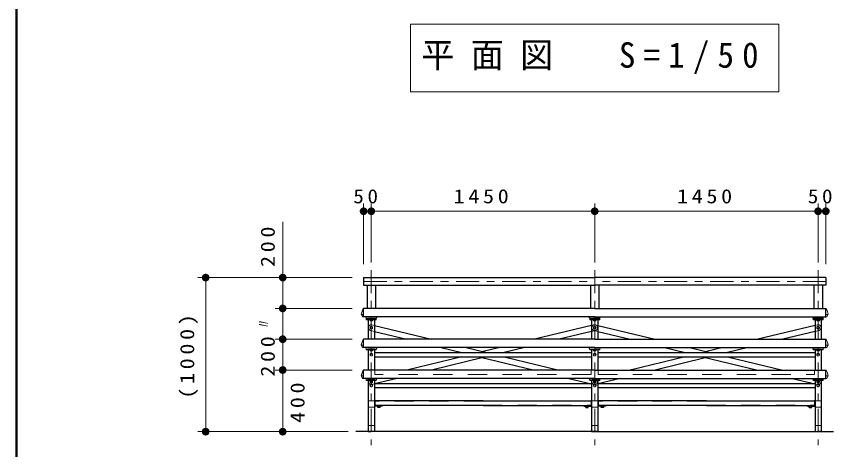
# Model space of a CAD drawing. Units: millimetres on the paper, with parts at other scales. Extents: x -385 to 0, y 0 to 267.
# Drawn here: x -385 to -278.9, y 132.9 to 189.2 of the extents above; entities that cross this region are included whole.
import ezdxf
from ezdxf.enums import TextEntityAlignment as Align

# ---------------------------------------------------------------- set-up
doc = ezdxf.new("R2010")
doc.units = ezdxf.units.MM
doc.linetypes.add('USER1', pattern=[4.5, 2.5, -2])
doc.linetypes.add('USER2', pattern=[6, 3, -1, 1, -1])
doc.layers.add('LY_1', color=7, linetype='Continuous', lineweight=13)
doc.layers.add('LY_2', color=7, linetype='Continuous', lineweight=13)
doc.styles.add('ＭＳ ゴシック', font='')
doc.styles.get('ＭＳ ゴシック').set_extended_font_data('MS Gothic')

# ---------------------------------------------------------------- blocks, each defined once
blk = doc.blocks.new('filled_dot')
at = {"color": 0, "linetype": 'Continuous', "lineweight": -2, "const_width": 1.25}
blk.add_lwpolyline([(-0.625, 0, 1), (0.625, 0, 1)], format="xyb", close=True, dxfattribs=at)

msp = doc.modelspace()

# ---------------------------------------------------------------- linework, layer by layer
at = {"layer": 'LY_1'}
for p, q in [((-333.824, 188.143), (-333.824, 179.343)), ((-286.024, 188.143), (-333.824, 188.143)), ((-286.024, 179.343), (-286.024, 188.143)), ((-333.824, 179.343), (-286.024, 179.343)), ((-339.924, 157.006), (-339.924, 164.858)), ((-338.924, 157.215), (-338.924, 164.858)), ((-309.924, 157.215), (-309.924, 164.858)), ((-280.924, 157.215), (-280.924, 164.858)), ((-279.924, 157.006), (-279.924, 164.858)), ((-339.924, 163.858), (-338.924, 163.858)), ((-338.924, 163.858), (-309.924, 163.858)), ((-309.924, 163.858), (-280.924, 163.858)), ((-280.924, 163.858), (-279.924, 163.858)), ((-350.424, 151.243), (-350.424, 162.484)), ((-341.424, 155.243), (-361.424, 155.243)), ((-360.424, 135.243), (-360.424, 155.243)), ((-341.44, 155.243), (-351.424, 155.243)), ((-341.424, 151.243), (-351.424, 151.243)), ((-350.424, 147.243), (-350.424, 151.243)), ((-339.94, 151.243), (-339.924, 151.243)), ((-279.908, 151.243), (-279.924, 151.243)), ((-340.224, 150.483), (-340.075, 150.185)), ((-339.924, 150.474), (-340.183, 150.474)), ((-339.924, 150.163), (-340.039, 150.163)), ((-279.924, 150.474), (-279.666, 150.474)), ((-279.924, 150.163), (-279.809, 150.163)), ((-279.624, 150.483), (-279.773, 150.185)), ((-341.424, 147.243), (-351.424, 147.243)), ((-350.424, 143.243), (-350.424, 147.243)), ((-340.224, 146.483), (-340.075, 146.185)), ((-339.924, 146.474), (-340.183, 146.474)), ((-339.94, 147.243), (-339.924, 147.243)), ((-279.908, 147.243), (-279.924, 147.243)), ((-279.924, 146.474), (-279.666, 146.474)), ((-279.624, 146.483), (-279.773, 146.185)), ((-339.924, 146.163), (-340.039, 146.163)), ((-339.624, 146.163), (-339.624, 146.083)), ((-339.574, 145.873), (-339.574, 145.97)), ((-338.274, 145.963), (-339.574, 145.963)), ((-338.274, 145.873), (-339.574, 145.873)), ((-338.344, 145.963), (-339.504, 145.963)), ((-339.104, 145.841), (-339.104, 145.873)), ((-338.744, 145.841), (-339.104, 145.841)), ((-339.082, 145.731), (-339.082, 145.841)), ((-338.766, 145.731), (-339.082, 145.731)), ((-339.003, 145.731), (-339.003, 145.841)), ((-338.845, 145.731), (-338.845, 145.841)), ((-338.766, 145.731), (-338.766, 145.841)), ((-338.744, 145.841), (-338.744, 145.873)), ((-338.274, 145.873), (-338.274, 145.97)), ((-338.224, 146.163), (-338.224, 146.083)), ((-310.624, 146.163), (-310.624, 146.083)), ((-310.574, 145.873), (-310.574, 145.97)), ((-310.574, 145.963), (-309.274, 145.963)), ((-310.574, 145.873), (-309.274, 145.873)), ((-310.504, 145.963), (-309.344, 145.963)), ((-310.104, 145.841), (-310.104, 145.873)), ((-310.104, 145.841), (-309.744, 145.841)), ((-310.082, 145.731), (-310.082, 145.841)), ((-310.082, 145.731), (-309.766, 145.731)), ((-310.003, 145.731), (-310.003, 145.841)), ((-309.845, 145.731), (-309.845, 145.841)), ((-309.766, 145.731), (-309.766, 145.841)), ((-309.744, 145.841), (-309.744, 145.873)), ((-309.274, 145.873), (-309.274, 145.97)), ((-309.224, 146.163), (-309.224, 146.083)), ((-281.624, 146.163), (-281.624, 146.083)), ((-281.574, 145.873), (-281.574, 145.97)), ((-281.574, 145.963), (-280.274, 145.963)), ((-281.574, 145.873), (-280.274, 145.873)), ((-281.504, 145.963), (-280.344, 145.963)), ((-281.104, 145.841), (-281.104, 145.873)), ((-281.104, 145.841), (-280.744, 145.841)), ((-281.082, 145.731), (-281.082, 145.841)), ((-281.082, 145.731), (-280.766, 145.731)), ((-281.003, 145.731), (-281.003, 145.841)), ((-280.845, 145.731), (-280.845, 145.841)), ((-280.766, 145.731), (-280.766, 145.841)), ((-280.744, 145.841), (-280.744, 145.873)), ((-280.274, 145.873), (-280.274, 145.97)), ((-280.224, 146.163), (-280.224, 146.083)), ((-279.924, 146.163), (-279.809, 146.163)), ((-341.424, 143.243), (-351.424, 143.243)), ((-350.424, 135.243), (-350.424, 143.243)), ((-339.94, 143.243), (-339.924, 143.243)), ((-279.908, 143.243), (-279.924, 143.243)), ((-340.224, 142.483), (-340.075, 142.185)), ((-339.924, 142.474), (-340.183, 142.474)), ((-279.924, 142.474), (-279.666, 142.474)), ((-279.624, 142.483), (-279.773, 142.185)), ((-339.924, 142.163), (-340.039, 142.163)), ((-339.624, 142.163), (-339.624, 142.083)), ((-339.574, 141.873), (-339.574, 141.97)), ((-338.274, 141.963), (-339.574, 141.963)), ((-338.274, 141.873), (-339.574, 141.873)), ((-338.344, 141.963), (-339.504, 141.963)), ((-339.104, 141.841), (-339.104, 141.873)), ((-338.744, 141.841), (-339.104, 141.841)), ((-339.082, 141.731), (-339.082, 141.841)), ((-338.766, 141.731), (-339.082, 141.731)), ((-339.003, 141.731), (-339.003, 141.841)), ((-338.845, 141.731), (-338.845, 141.841)), ((-338.766, 141.731), (-338.766, 141.841)), ((-338.744, 141.841), (-338.744, 141.873)), ((-338.274, 141.873), (-338.274, 141.97)), ((-338.224, 142.163), (-338.224, 142.083)), ((-310.624, 142.163), (-310.624, 142.083)), ((-310.574, 141.873), (-310.574, 141.97)), ((-310.574, 141.963), (-309.274, 141.963)), ((-310.574, 141.873), (-309.274, 141.873)), ((-310.504, 141.963), (-309.344, 141.963)), ((-310.104, 141.841), (-310.104, 141.873)), ((-310.104, 141.841), (-309.744, 141.841)), ((-310.082, 141.731), (-310.082, 141.841)), ((-310.082, 141.731), (-309.766, 141.731)), ((-310.003, 141.731), (-310.003, 141.841)), ((-309.845, 141.731), (-309.845, 141.841)), ((-309.766, 141.731), (-309.766, 141.841)), ((-309.744, 141.841), (-309.744, 141.873)), ((-309.274, 141.873), (-309.274, 141.97)), ((-309.224, 142.163), (-309.224, 142.083)), ((-281.624, 142.163), (-281.624, 142.083)), ((-281.574, 141.873), (-281.574, 141.97)), ((-281.574, 141.963), (-280.274, 141.963)), ((-281.574, 141.873), (-280.274, 141.873)), ((-281.504, 141.963), (-280.344, 141.963)), ((-281.104, 141.841), (-281.104, 141.873)), ((-281.104, 141.841), (-280.744, 141.841)), ((-281.082, 141.731), (-281.082, 141.841)), ((-281.082, 141.731), (-280.766, 141.731)), ((-281.003, 141.731), (-281.003, 141.841)), ((-280.845, 141.731), (-280.845, 141.841)), ((-280.766, 141.731), (-280.766, 141.841)), ((-280.744, 141.841), (-280.744, 141.873)), ((-280.274, 141.873), (-280.274, 141.97)), ((-280.224, 142.163), (-280.224, 142.083)), ((-279.924, 142.163), (-279.809, 142.163)), ((-338.134, 138.553), (-337.714, 138.553)), ((-338.134, 138.553), (-338.134, 138.523)), ((-338.134, 138.523), (-337.714, 138.523)), ((-337.714, 138.523), (-337.714, 138.553)), ((-310.714, 138.553), (-311.134, 138.553)), ((-311.134, 138.523), (-311.134, 138.553)), ((-310.714, 138.523), (-311.134, 138.523)), ((-310.714, 138.553), (-310.714, 138.523)), ((-309.134, 138.553), (-308.714, 138.553)), ((-309.134, 138.553), (-309.134, 138.523)), ((-309.134, 138.523), (-308.714, 138.523)), ((-308.714, 138.523), (-308.714, 138.553)), ((-281.714, 138.553), (-282.134, 138.553)), ((-282.134, 138.523), (-282.134, 138.553)), ((-281.714, 138.523), (-282.134, 138.523)), ((-281.714, 138.553), (-281.714, 138.523)), ((-341.94, 135.243), (-361.424, 135.243)), ((-341.94, 135.243), (-351.424, 135.243))]:
    msp.add_line(p, q, dxfattribs=at)
at = {"layer": 'LY_1', "linetype": 'USER2'}
for p, q in [((-338.924, 156.215), (-338.924, 133.469)), ((-309.924, 156.215), (-309.924, 133.469)), ((-280.924, 156.215), (-280.924, 133.469)), ((-339.924, 154.757), (-309.924, 154.757)), ((-279.924, 154.757), (-309.924, 154.757))]:
    msp.add_line(p, q, dxfattribs=at)
at = {"layer": 'LY_1', "lineweight": 25}
for p, q in [((-339.924, 155.243), (-309.924, 155.243)), ((-339.924, 155.243), (-339.924, 154.271)), ((-279.924, 155.243), (-309.924, 155.243)), ((-279.924, 155.243), (-279.924, 154.271)), ((-339.924, 154.271), (-309.924, 154.271)), ((-339.474, 154.271), (-339.474, 151.243)), ((-338.374, 154.271), (-338.374, 151.243)), ((-310.474, 154.271), (-310.474, 151.243)), ((-279.924, 154.271), (-309.924, 154.271)), ((-309.374, 154.271), (-309.374, 151.243)), ((-281.474, 154.271), (-281.474, 151.243)), ((-280.374, 154.271), (-280.374, 151.243)), ((-339.324, 149.753), (-339.324, 147.243)), ((-338.524, 149.753), (-338.524, 147.243)), ((-310.324, 149.753), (-310.324, 147.243)), ((-309.524, 149.753), (-309.524, 147.243)), ((-281.324, 149.753), (-281.324, 147.243)), ((-280.524, 149.753), (-280.524, 147.243)), ((-338.454, 145.963), (-339.394, 145.963)), ((-338.514, 145.963), (-339.334, 145.963)), ((-339.324, 145.873), (-339.324, 143.243)), ((-338.524, 145.873), (-338.524, 143.243)), ((-310.394, 145.963), (-309.454, 145.963)), ((-310.334, 145.963), (-309.514, 145.963)), ((-310.324, 145.873), (-310.324, 143.243)), ((-309.524, 145.873), (-309.524, 143.243)), ((-281.394, 145.963), (-280.454, 145.963)), ((-281.334, 145.963), (-280.514, 145.963)), ((-281.324, 145.873), (-281.324, 143.243)), ((-280.524, 145.873), (-280.524, 143.243)), ((-338.454, 141.963), (-339.394, 141.963)), ((-338.514, 141.963), (-339.334, 141.963)), ((-339.324, 141.873), (-339.324, 135.243)), ((-338.524, 141.873), (-338.524, 135.243)), ((-310.394, 141.963), (-309.454, 141.963)), ((-310.334, 141.963), (-309.514, 141.963)), ((-310.324, 141.873), (-310.324, 135.243)), ((-309.524, 141.873), (-309.524, 135.243)), ((-281.394, 141.963), (-280.454, 141.963)), ((-281.334, 141.963), (-280.514, 141.963)), ((-281.324, 141.873), (-281.324, 135.243)), ((-280.524, 141.873), (-280.524, 135.243)), ((-338.094, 138.395), (-338.094, 138.523)), ((-337.754, 138.395), (-338.094, 138.395)), ((-337.924, 138.523), (-337.924, 138.395)), ((-337.754, 138.395), (-337.754, 138.523)), ((-311.094, 138.395), (-311.094, 138.523)), ((-311.094, 138.395), (-310.754, 138.395)), ((-310.924, 138.523), (-310.924, 138.395)), ((-310.754, 138.395), (-310.754, 138.523)), ((-309.094, 138.395), (-309.094, 138.523)), ((-308.754, 138.395), (-309.094, 138.395)), ((-308.924, 138.523), (-308.924, 138.395)), ((-308.754, 138.395), (-308.754, 138.523)), ((-282.094, 138.395), (-282.094, 138.523)), ((-282.094, 138.395), (-281.754, 138.395)), ((-281.924, 138.523), (-281.924, 138.395)), ((-281.754, 138.395), (-281.754, 138.523)), ((-309.924, 135.243), (-340.94, 135.243)), ((-339.324, 135.243), (-338.924, 135.243)), ((-338.524, 135.243), (-338.924, 135.243)), ((-310.324, 135.243), (-309.924, 135.243)), ((-309.524, 135.243), (-309.924, 135.243)), ((-309.924, 135.243), (-278.908, 135.243)), ((-281.324, 135.243), (-280.924, 135.243)), ((-280.524, 135.243), (-280.924, 135.243))]:
    msp.add_line(p, q, dxfattribs=at)
at = {"layer": 'LY_1', "color": 4, "lineweight": 25}
for p, q in [((-309.924, 151.243), (-339.924, 151.243)), ((-339.924, 150.163), (-339.924, 151.243)), ((-309.924, 151.243), (-279.924, 151.243)), ((-279.924, 150.163), (-279.924, 151.243)), ((-309.924, 150.163), (-339.924, 150.163)), ((-309.924, 150.163), (-279.924, 150.163)), ((-309.924, 147.243), (-339.924, 147.243)), ((-339.924, 146.163), (-339.924, 147.243)), ((-309.924, 147.243), (-279.924, 147.243)), ((-279.924, 146.163), (-279.924, 147.243)), ((-309.924, 146.163), (-339.924, 146.163)), ((-309.924, 146.163), (-279.924, 146.163)), ((-309.924, 143.243), (-339.924, 143.243)), ((-339.924, 142.163), (-339.924, 143.243)), ((-309.924, 143.243), (-279.924, 143.243)), ((-279.924, 142.163), (-279.924, 143.243)), ((-309.924, 142.163), (-339.924, 142.163)), ((-309.924, 142.163), (-279.924, 142.163)), ((-337.524, 138.553), (-338.524, 138.553)), ((-337.524, 138.643), (-337.524, 138.553)), ((-311.324, 138.643), (-311.324, 138.553)), ((-311.324, 138.553), (-310.324, 138.553)), ((-308.524, 138.553), (-309.524, 138.553)), ((-308.524, 138.643), (-308.524, 138.553)), ((-282.324, 138.643), (-282.324, 138.553)), ((-282.324, 138.553), (-281.324, 138.553))]:
    msp.add_line(p, q, dxfattribs=at)
at = {"layer": 'LY_1', "color": 2}
for p, q in [((-339.624, 150.163), (-339.624, 150.083)), ((-338.274, 149.963), (-339.574, 149.963)), ((-339.574, 149.753), (-339.574, 149.963)), ((-338.274, 149.843), (-339.574, 149.843)), ((-338.274, 149.753), (-339.574, 149.753)), ((-339.104, 149.721), (-339.104, 149.753)), ((-338.744, 149.721), (-339.104, 149.721)), ((-339.082, 149.611), (-339.082, 149.721)), ((-338.766, 149.611), (-339.082, 149.611)), ((-339.003, 149.611), (-339.003, 149.721)), ((-338.845, 149.611), (-338.845, 149.721)), ((-338.766, 149.611), (-338.766, 149.721)), ((-338.744, 149.721), (-338.744, 149.753)), ((-338.274, 149.753), (-338.274, 149.963)), ((-338.224, 150.163), (-338.224, 150.083)), ((-310.624, 150.163), (-310.624, 150.083)), ((-310.574, 149.963), (-309.274, 149.963)), ((-310.574, 149.753), (-310.574, 149.963)), ((-310.574, 149.843), (-309.274, 149.843)), ((-310.574, 149.753), (-309.274, 149.753)), ((-310.104, 149.721), (-310.104, 149.753)), ((-310.104, 149.721), (-309.744, 149.721)), ((-310.082, 149.611), (-310.082, 149.721)), ((-310.082, 149.611), (-309.766, 149.611)), ((-310.003, 149.611), (-310.003, 149.721)), ((-309.845, 149.611), (-309.845, 149.721)), ((-309.766, 149.611), (-309.766, 149.721)), ((-309.744, 149.721), (-309.744, 149.753)), ((-309.274, 149.753), (-309.274, 149.963)), ((-309.224, 150.163), (-309.224, 150.083)), ((-281.624, 150.163), (-281.624, 150.083)), ((-281.574, 149.963), (-280.274, 149.963)), ((-281.574, 149.753), (-281.574, 149.963)), ((-281.574, 149.843), (-280.274, 149.843)), ((-281.574, 149.753), (-280.274, 149.753)), ((-281.104, 149.721), (-281.104, 149.753)), ((-281.104, 149.721), (-280.744, 149.721)), ((-281.082, 149.611), (-281.082, 149.721)), ((-281.082, 149.611), (-280.766, 149.611)), ((-281.003, 149.611), (-281.003, 149.721)), ((-280.845, 149.611), (-280.845, 149.721)), ((-280.766, 149.611), (-280.766, 149.721)), ((-280.744, 149.721), (-280.744, 149.753)), ((-280.274, 149.753), (-280.274, 149.963)), ((-280.224, 150.163), (-280.224, 150.083))]:
    msp.add_line(p, q, dxfattribs=at)
at = {"layer": 'LY_1', "color": 2, "lineweight": 25}
for p, q in [((-338.454, 149.843), (-339.394, 149.843)), ((-338.514, 149.843), (-339.334, 149.843)), ((-310.394, 149.843), (-309.454, 149.843)), ((-310.334, 149.843), (-309.514, 149.843)), ((-281.394, 149.843), (-280.454, 149.843)), ((-281.334, 149.843), (-280.514, 149.843))]:
    msp.add_line(p, q, dxfattribs=at)
at = {"layer": 'LY_1', "color": 190, "linetype": 'USER1'}
for p, q in [((-338.835, 149.112), (-338.524, 149.037)), ((-310.013, 149.112), (-310.324, 149.037)), ((-309.835, 149.112), (-309.524, 149.037)), ((-281.013, 149.112), (-281.324, 149.037)), ((-339.013, 148.374), (-338.524, 148.255)), ((-309.835, 148.374), (-310.324, 148.255)), ((-310.013, 148.374), (-309.524, 148.255)), ((-280.835, 148.374), (-281.324, 148.255)), ((-338.804, 142.163), (-339.013, 142.112)), ((-338.524, 141.449), (-338.835, 141.374)), ((-310.324, 141.449), (-310.013, 141.374)), ((-310.045, 142.163), (-309.835, 142.112)), ((-309.804, 142.163), (-310.013, 142.112)), ((-309.524, 141.449), (-309.835, 141.374)), ((-281.324, 141.449), (-281.013, 141.374)), ((-281.045, 142.163), (-280.835, 142.112))]:
    msp.add_line(p, q, dxfattribs=at)
at = {"layer": 'LY_1', "color": 190, "lineweight": 25}
for p, q in [((-338.524, 149.037), (-331.09, 147.243)), ((-310.324, 149.037), (-317.758, 147.243)), ((-309.524, 149.037), (-302.09, 147.243)), ((-281.324, 149.037), (-288.758, 147.243)), ((-338.524, 148.255), (-334.329, 147.243)), ((-310.324, 148.255), (-314.519, 147.243)), ((-309.524, 148.255), (-305.329, 147.243)), ((-281.324, 148.255), (-285.519, 147.243)), ((-338.524, 145.515), (-310.324, 145.515)), ((-329.855, 146.163), (-327.17, 145.515)), ((-326.616, 146.163), (-323.931, 145.515)), ((-322.232, 146.163), (-324.424, 145.634)), ((-318.993, 146.163), (-321.678, 145.515)), ((-309.524, 145.515), (-281.324, 145.515)), ((-300.855, 146.163), (-298.17, 145.515)), ((-297.616, 146.163), (-294.931, 145.515)), ((-293.232, 146.163), (-295.424, 145.634)), ((-289.993, 146.163), (-292.678, 145.515)), ((-338.524, 144.971), (-310.324, 144.971)), ((-327.171, 144.971), (-334.329, 143.243)), ((-324.424, 144.852), (-331.09, 143.243)), ((-324.917, 144.971), (-317.758, 143.243)), ((-321.678, 144.971), (-314.519, 143.243)), ((-309.524, 144.971), (-281.324, 144.971)), ((-298.171, 144.971), (-305.329, 143.243)), ((-295.424, 144.852), (-302.09, 143.243)), ((-295.917, 144.971), (-288.758, 143.243)), ((-292.678, 144.971), (-285.519, 143.243)), ((-335.565, 142.163), (-338.524, 141.449)), ((-338.524, 141.515), (-310.324, 141.515)), ((-313.284, 142.163), (-310.324, 141.449)), ((-306.565, 142.163), (-309.524, 141.449)), ((-309.524, 141.515), (-281.324, 141.515)), ((-284.284, 142.163), (-281.324, 141.449)), ((-338.524, 140.971), (-310.324, 140.971)), ((-309.524, 140.971), (-281.324, 140.971))]:
    msp.add_line(p, q, dxfattribs=at)
at = {"layer": 'LY_1', "color": 2, "linetype": 'USER1'}
for p, q in [((-310.374, 143.243), (-338.474, 143.243)), ((-338.474, 142.643), (-338.474, 143.243)), ((-310.374, 142.643), (-310.374, 143.243)), ((-309.474, 143.243), (-281.374, 143.243)), ((-309.474, 142.643), (-309.474, 143.243)), ((-281.374, 142.643), (-281.374, 143.243)), ((-310.374, 142.643), (-338.474, 142.643)), ((-309.474, 142.643), (-281.374, 142.643))]:
    msp.add_line(p, q, dxfattribs=at)
at = {"layer": 'LY_1', "linetype": 'USER1'}
for p, q in [((-338.524, 139.243), (-339.324, 139.243)), ((-324.424, 139.203), (-338.474, 139.203)), ((-324.424, 139.203), (-310.374, 139.203)), ((-310.324, 139.243), (-309.524, 139.243)), ((-295.424, 139.203), (-309.474, 139.203)), ((-295.424, 139.203), (-281.374, 139.203)), ((-281.324, 139.243), (-280.524, 139.243)), ((-338.524, 138.443), (-339.324, 138.443)), ((-324.424, 138.683), (-338.474, 138.683)), ((-324.424, 138.683), (-310.374, 138.683)), ((-310.324, 138.443), (-309.524, 138.443)), ((-295.424, 138.683), (-309.474, 138.683)), ((-295.424, 138.683), (-281.374, 138.683)), ((-281.324, 138.443), (-280.524, 138.443)), ((-338.524, 136.043), (-339.324, 136.043)), ((-310.324, 136.043), (-309.524, 136.043)), ((-281.324, 136.043), (-280.524, 136.043))]:
    msp.add_line(p, q, dxfattribs=at)
at = {"layer": 'LY_1', "color": 40, "lineweight": 25}
for p, q in [((-338.474, 139.183), (-338.474, 138.703)), ((-324.424, 139.243), (-338.414, 139.243)), ((-324.424, 139.243), (-310.434, 139.243)), ((-310.374, 139.183), (-310.374, 138.703)), ((-309.474, 139.183), (-309.474, 138.703)), ((-295.424, 139.243), (-309.414, 139.243)), ((-295.424, 139.243), (-281.434, 139.243)), ((-281.374, 139.183), (-281.374, 138.703)), ((-324.424, 138.643), (-338.524, 138.643)), ((-324.424, 138.643), (-310.324, 138.643)), ((-295.424, 138.643), (-309.524, 138.643)), ((-295.424, 138.643), (-281.324, 138.643))]:
    msp.add_line(p, q, dxfattribs=at)
at = {"layer": 'LY_1', "color": 190, "linetype": 'USER1'}
for centre in [(-338.924, 148.743), (-309.924, 148.743), (-309.924, 148.743), (-280.924, 148.743), (-338.924, 145.243), (-309.924, 145.243), (-280.924, 145.243), (-338.924, 141.743), (-338.924, 141.243), (-309.924, 141.743), (-309.924, 141.743), (-309.924, 141.243), (-280.924, 141.743), (-280.924, 141.243)]:
    msp.add_circle(centre, 0.17, dxfattribs=at)
at = {"layer": 'LY_1'}
for centre, radius, start, end in [((-337.855, 150.097), 2.4, 152.05656, 170.74718), ((-339.94, 151.203), 0.04, 90, 152.05656), ((-279.908, 151.203), 0.04, 27.94344, 90), ((-281.993, 150.097), 2.4, 9.25282, 27.94344), ((-340.039, 150.203), 0.04, 206.56479, 270), ((-279.809, 150.203), 0.04, 270, 333.43521), ((-337.855, 146.097), 2.4, 152.05656, 170.74718), ((-339.94, 147.203), 0.04, 90, 152.05656), ((-279.908, 147.203), 0.04, 27.94344, 90), ((-281.993, 146.097), 2.4, 9.25282, 27.94344), ((-340.039, 146.203), 0.04, 206.56479, 270), ((-339.504, 146.083), 0.12, 180, 270), ((-338.344, 146.083), 0.12, 270, 0.00001), ((-310.504, 146.083), 0.12, 179.99999, 270), ((-309.344, 146.083), 0.12, 270, 0), ((-281.504, 146.083), 0.12, 179.99999, 270), ((-280.344, 146.083), 0.12, 270, 0), ((-279.809, 146.203), 0.04, 270, 333.43521), ((-339.94, 143.203), 0.04, 90, 152.05656), ((-279.908, 143.203), 0.04, 27.94344, 90), ((-337.855, 142.097), 2.4, 152.05656, 170.74718), ((-340.039, 142.203), 0.04, 206.56479, 270), ((-281.993, 142.097), 2.4, 9.25282, 27.94344), ((-279.809, 142.203), 0.04, 270, 333.43521), ((-339.504, 142.083), 0.12, 180, 270), ((-338.344, 142.083), 0.12, 270, 0.00001), ((-310.504, 142.083), 0.12, 179.99999, 270), ((-309.344, 142.083), 0.12, 270, 0), ((-281.504, 142.083), 0.12, 179.99999, 270), ((-280.344, 142.083), 0.12, 270, 0)]:
    msp.add_arc(centre, radius, start, end, dxfattribs=at)
at = {"layer": 'LY_1', "color": 2}
for centre, start, end in [((-339.504, 150.083), 180, 270), ((-338.344, 150.083), 270, 0.00001), ((-310.504, 150.083), 179.99999, 270), ((-309.344, 150.083), 270, 0), ((-281.504, 150.083), 179.99999, 270), ((-280.344, 150.083), 270, 0)]:
    msp.add_arc(centre, 0.12, start, end, dxfattribs=at)
at = {"layer": 'LY_1', "color": 190, "linetype": 'USER1'}
for centre, start, end in [((-338.924, 148.743), 76.42958, 256.42958), ((-309.924, 148.743), 76.42958, 256.42958), ((-309.924, 148.743), 283.57042, 103.57042), ((-280.924, 148.743), 283.57042, 103.57042), ((-338.924, 141.743), 103.57042, 283.57042), ((-309.924, 141.743), 103.57042, 283.57042), ((-309.924, 141.743), 256.42958, 76.42958), ((-280.924, 141.743), 256.42958, 76.42958)]:
    msp.add_arc(centre, 0.38, start, end, dxfattribs=at)
at = {"layer": 'LY_1', "color": 40, "lineweight": 25}
for centre, start, end in [((-338.414, 139.183), 90, 180), ((-310.434, 139.183), 0, 90), ((-309.414, 139.183), 90, 180), ((-281.434, 139.183), 0, 90), ((-338.414, 138.703), 180, 270), ((-310.434, 138.703), 270, 0), ((-309.414, 138.703), 180, 270), ((-281.434, 138.703), 270, 0)]:
    msp.add_arc(centre, 0.06, start, end, dxfattribs=at)
at = {"layer": 'LY_2', "lineweight": 50}
msp.add_line((-385, 267), (-385, 0), dxfattribs=at)

# ---------------------------------------------------------------- block references
at = {"layer": 'LY_1', "xscale": 0.4, "yscale": 0.4}
for p in [(-339.924, 163.858), (-338.924, 163.858), (-309.924, 163.858), (-280.924, 163.858)]:
    msp.add_blockref('filled_dot', p, dxfattribs=at)
for p, rotation in [((-338.924, 163.858), 180), ((-309.924, 163.858), 180), ((-280.924, 163.858), 180), ((-279.924, 163.858), 180), ((-360.424, 155.243), 270), ((-350.424, 155.243), 270), ((-350.424, 151.243), 90), ((-350.424, 151.243), 270), ((-350.424, 147.243), 90), ((-350.424, 147.243), 270), ((-350.424, 143.243), 90), ((-350.424, 143.243), 270), ((-360.424, 135.243), 90), ((-350.424, 135.243), 90)]:
    msp.add_blockref('filled_dot', p, dxfattribs=dict(at, rotation=rotation))

# ---------------------------------------------------------------- texts
at = {"layer": 'LY_1', "style": 'ＭＳ ゴシック', "width": 0.5}
msp.add_text('〃', height=1.833, rotation=90, dxfattribs=at).set_placement((-351.424, 149.243), align=Align.BOTTOM_CENTER)
at = {"layer": 'LY_1', "style": 'ＭＳ ゴシック'}
for s, insert, char_height, attachment_point in [('\\T1.5;\\W0.95;平面図\u3000S=1/50', (-332.424, 183.743), 3.299, 4), ('\\T1.34;\\W1.1;50', (-339.424, 164.858), 1.833, 8), ('\\T1.33;\\W1.15;1450', (-324.424, 164.858), 1.833, 8), ('\\T1.33;\\W1.15;1450', (-295.424, 164.858), 1.833, 8), ('\\T1.34;\\W1.1;50', (-280.424, 164.858), 1.833, 8)]:
    msp.add_mtext(s, dxfattribs=dict(at, insert=insert, char_height=char_height, attachment_point=attachment_point))
at = {"layer": 'LY_1', "char_height": 1.833, "rotation": 90, "style": 'ＭＳ ゴシック'}
for s, insert, attachment_point in [('\\T1.33;\\W1.15;200', (-351.424, 159.484), 8), ('\\T1.33;\\W1.15;(1000)', (-361.424, 145.243), 8), ('\\T1.33;\\W1.15;200', (-351.424, 145.243), 8), ('\\T1.33;\\W1.15;400', (-349.424, 139.243), 2)]:
    msp.add_mtext(s, dxfattribs=dict(at, insert=insert, attachment_point=attachment_point))

doc.saveas('drawing.dxf')
